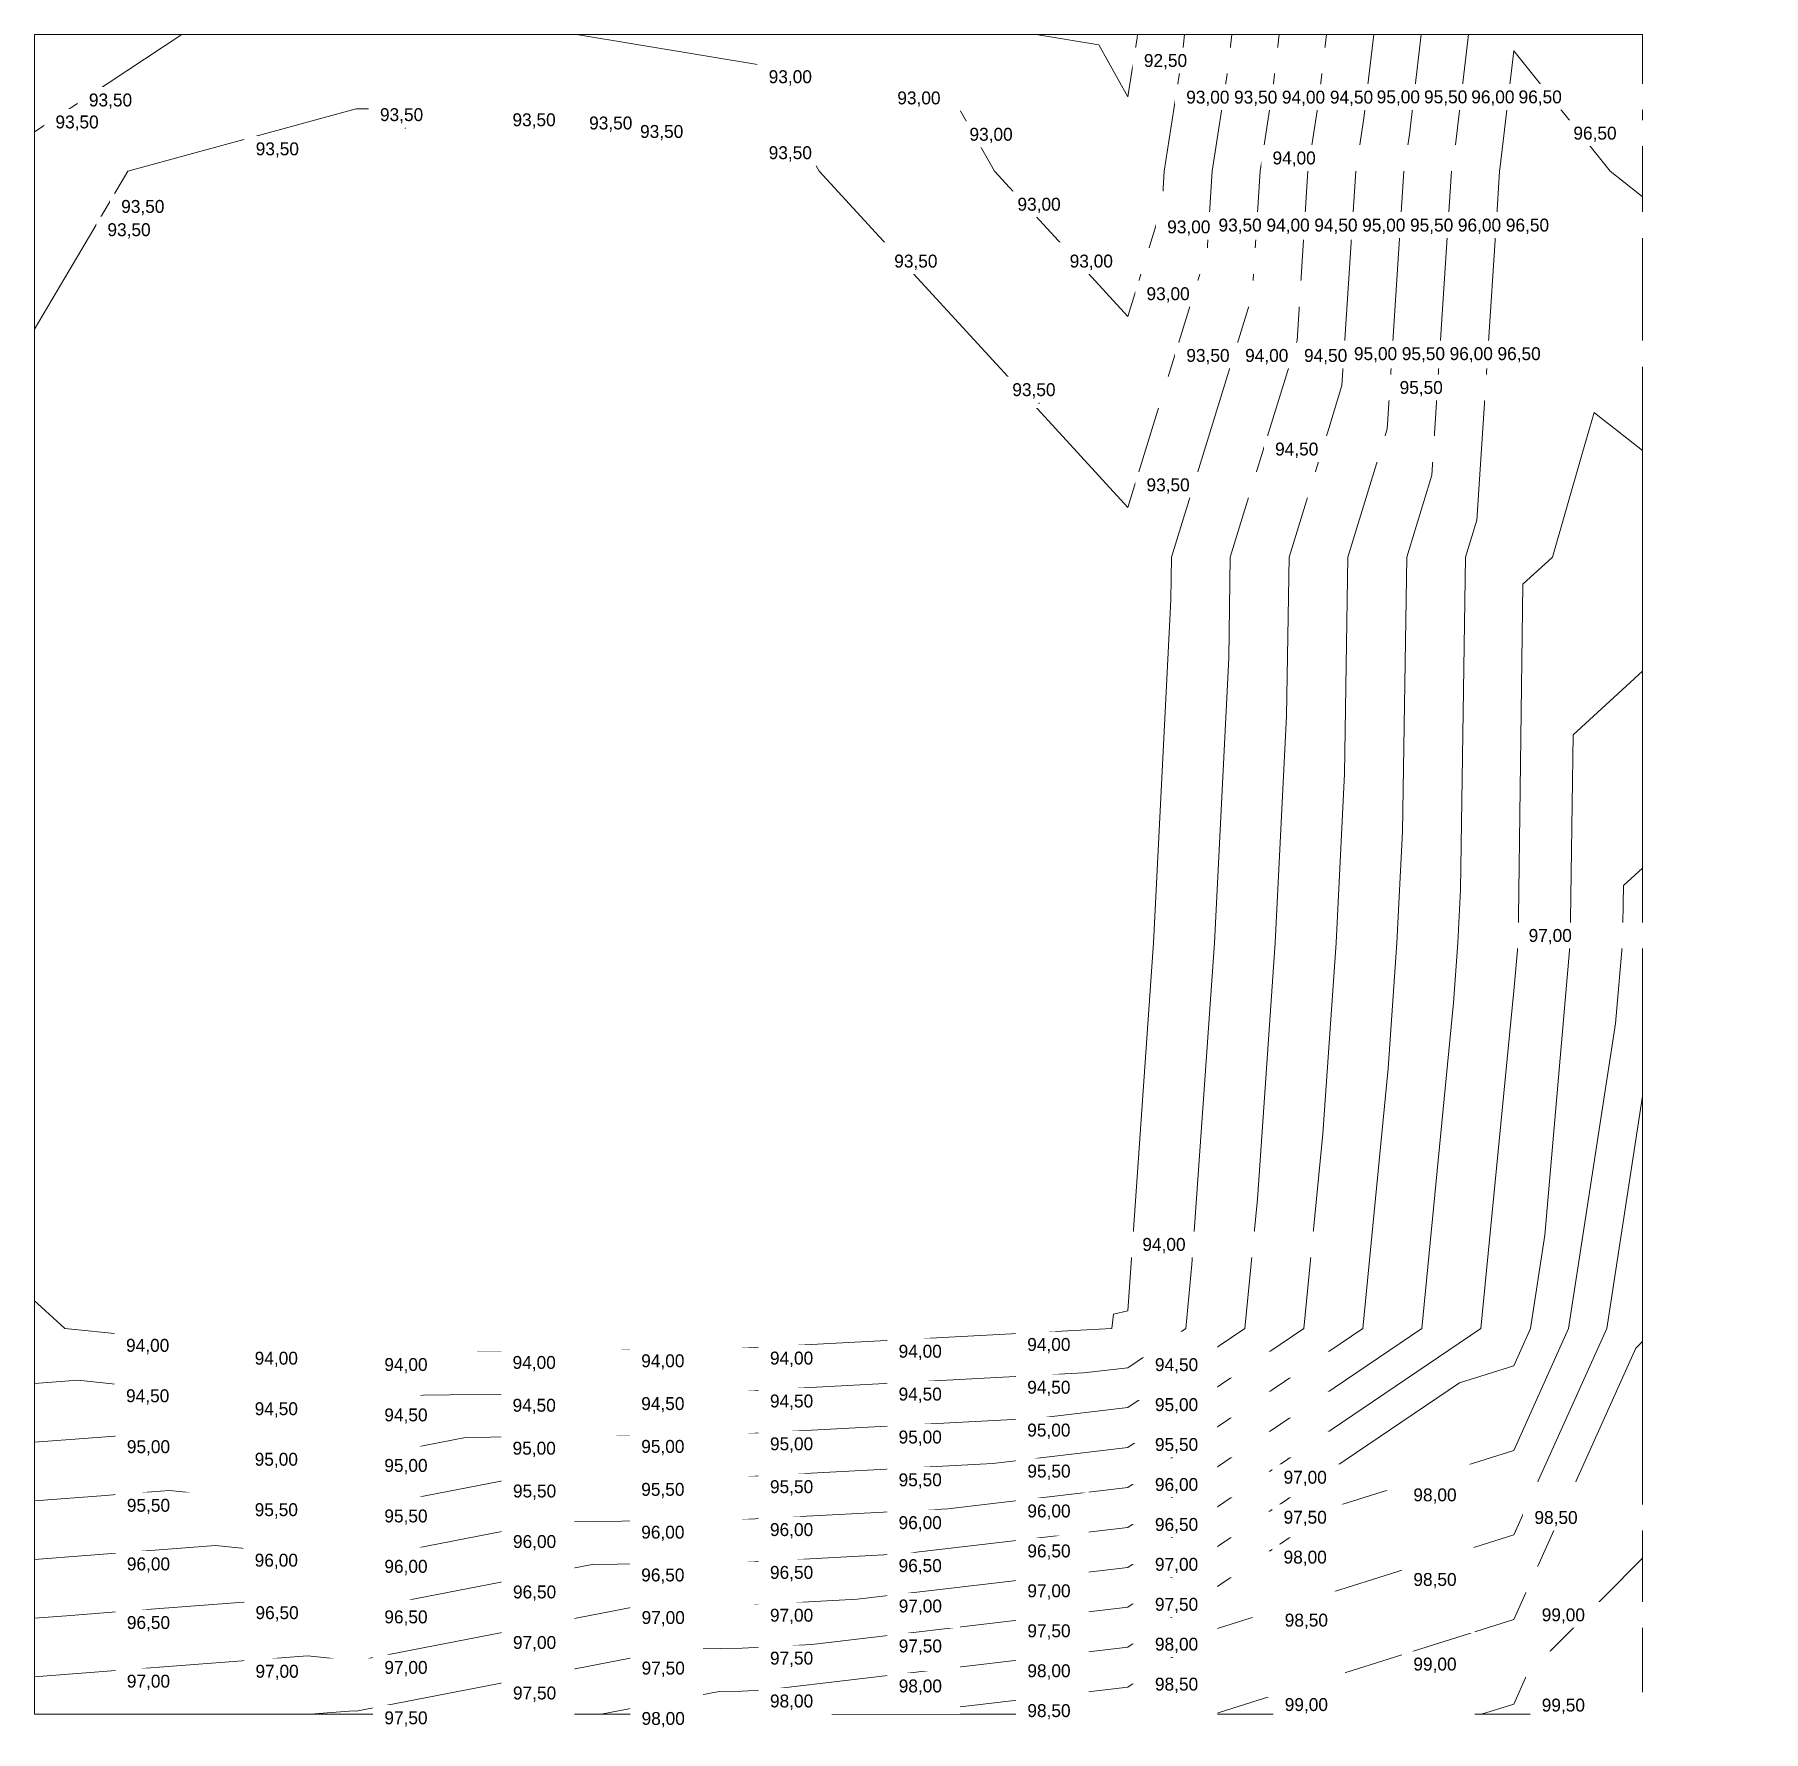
# Model space of a CAD drawing. Header units: millimetres. Extents: x 3006 to 6000, y 1661 to 3774.
# Drawn here: x 3005.8 to 3140.2, y 1831.4 to 1963.4 of the extents above; entities that cross this region are included whole.
import ezdxf

# ---------------------------------------------------------------- set-up
doc = ezdxf.new("R2010")
doc.units = ezdxf.units.MM
doc.header["$LTSCALE"] = 10
doc.layers.add('.10 ultra fina', color=240, linetype='Continuous', lineweight=5)
doc.layers.add('Escrita', color=34, linetype='Continuous')
doc.styles.add('Texto Wilian', font='himalaya.ttf')

# ---------------------------------------------------------------- blocks, each defined once
blk = doc.blocks.new('ewewewew')
at = {"layer": '.10 ultra fina'}
for p, q in [((3809.02, 1482.69), (3797.56, 1475.13)), ((3822.56, 1482.69), (3797.56, 1482.69)), ((3797.56, 1482.69), (3797.56, 1472.05)), ((3882.56, 1482.69), (3822.56, 1482.69)), ((3868.92, 1477.85), (3839.7, 1482.69)), ((3880.29, 1481.88), (3875.42, 1482.69)), ((3912.56, 1482.69), (3882.56, 1482.69)), ((3922.56, 1482.69), (3912.56, 1482.69)), ((3922.56, 1472.05), (3922.56, 1482.69)), ((3822.56, 1476.92), (3804.82, 1472.05)), ((3838.81, 1476.92), (3822.56, 1476.92)), ((3857.56, 1473.82), (3838.81, 1476.92)), ((3797.56, 1472.05), (3797.56, 1442.05)), ((3922.56, 1472.05), (3922.56, 1452.05)), ((3918.81, 1453.3), (3918.45, 1452.05)), ((3920.39, 1452.05), (3922.56, 1450.33)), ((3922.56, 1442.05), (3922.56, 1452.05)), ((3797.56, 1442.05), (3797.56, 1412.05)), ((3922.56, 1412.05), (3922.56, 1442.05)), ((3922.56, 1433.17), (3917.17, 1428.22)), ((3922.56, 1417.86), (3921.08, 1416.5)), ((3797.56, 1412.05), (3797.56, 1382.05)), ((3922.56, 1382.05), (3922.56, 1412.05)), ((3797.56, 1382.05), (3797.56, 1352.05)), ((3922.56, 1352.05), (3922.56, 1382.05)), ((3922.56, 1381.03), (3922.05, 1380.52)), ((3800.92, 1378.02), (3797.56, 1377.76)), ((3804.56, 1377.65), (3800.92, 1378.02)), ((3804.49, 1373.73), (3797.56, 1373.2)), ((3808.06, 1369.45), (3804.56, 1369.18)), ((3811.63, 1365.16), (3804.56, 1364.62)), ((3922.56, 1364.18), (3913.58, 1355.1)), ((3815.2, 1360.87), (3804.56, 1360.06)), ((3818.77, 1356.59), (3804.56, 1355.5)), ((3850.78, 1353.82), (3841.61, 1352.05)), ((3822.35, 1352.3), (3818.99, 1352.05)), ((3797.56, 1352.05), (3804.56, 1352.05)), ((3804.56, 1352.05), (3822.56, 1352.05)), ((3822.56, 1352.05), (3852.56, 1352.05)), ((3852.56, 1352.05), (3882.56, 1352.05)), ((3882.56, 1352.05), (3912.56, 1352.05)), ((3922.56, 1352.05), (3912.56, 1352.05))]:
    blk.add_line(p, q, dxfattribs=at)
at = {"layer": '.10 ultra fina', "flags": 128}
for points in [[(3883.3, 1482.69), (3883.27, 1482.43), (3882.56, 1477.85), (3880.29, 1481.88)], [(3886.97, 1482.69), (3886.8, 1481.18), (3885.39, 1472.05)], [(3890.65, 1482.69), (3890.32, 1479.93), (3889.11, 1472.05)], [(3894.32, 1482.69), (3893.85, 1478.68), (3892.83, 1472.05)], [(3898, 1482.69), (3897.38, 1477.43), (3896.56, 1472.05)], [(3901.68, 1482.69), (3900.91, 1476.18), (3900.28, 1472.05)], [(3905.35, 1482.69), (3904.44, 1474.92), (3904, 1472.05)], [(3909.03, 1482.69), (3907.97, 1473.67), (3907.72, 1472.05)], [(3912.56, 1481.43), (3911.5, 1472.42), (3911.44, 1472.05)], [(3922.56, 1470.07), (3922.27, 1470.3), (3920.06, 1472.05), (3912.56, 1481.43)], [(3885.39, 1472.05), (3885.22, 1469.39), (3882.56, 1460.76), (3878.91, 1464.74), (3872.2, 1472.05), (3868.92, 1477.85)], [(3876.92, 1452.05), (3874.1, 1455.12), (3858.56, 1472.05), (3857.56, 1473.82)], [(3804.82, 1472.05), (3800.56, 1464.85), (3800.26, 1464.34), (3797.56, 1459.77)], [(3889.11, 1472.05), (3888.71, 1465.89), (3884.45, 1452.05)], [(3892.83, 1472.05), (3892.21, 1462.39), (3889.02, 1452.05)], [(3896.56, 1472.05), (3895.71, 1458.9), (3893.6, 1452.05)], [(3900.28, 1472.05), (3899.2, 1455.4), (3898.17, 1452.05)], [(3904, 1472.05), (3902.73, 1452.39), (3902.71, 1452.05)], [(3907.72, 1472.05), (3907, 1460.93), (3906.43, 1452.05)], [(3911.44, 1472.05), (3911.28, 1469.48), (3910.15, 1452.05)], [(3920.39, 1452.05), (3919.36, 1452.86), (3918.81, 1453.3)], [(3884.45, 1452.05), (3882.56, 1445.91), (3876.92, 1452.05)], [(3889.02, 1452.05), (3886.56, 1444.05), (3885.94, 1442.05)], [(3893.6, 1452.05), (3891.97, 1446.75), (3890.52, 1442.05)], [(3898.17, 1452.05), (3897.37, 1449.45), (3895.09, 1442.05)], [(3902.71, 1452.05), (3902.7, 1451.91), (3899.66, 1442.05)], [(3906.43, 1452.05), (3906.2, 1448.41), (3904.24, 1442.05)], [(3910.15, 1452.05), (3909.69, 1444.91), (3908.81, 1442.05)], [(3918.45, 1452.05), (3917.85, 1449.99), (3915.56, 1442.05), (3913.26, 1439.94)], [(3890.52, 1442.05), (3890.4, 1434.21), (3889.28, 1412.05), (3887.54, 1387.03), (3887.06, 1382.05), (3882.56, 1379), (3879.11, 1378.59), (3852.56, 1377.18), (3827.76, 1376.85)], [(3895.09, 1442.05), (3894.9, 1429.7), (3894.01, 1412.05), (3892.63, 1392.11), (3891.64, 1382.05), (3882.56, 1375.9), (3875.59, 1375.07), (3852.56, 1373.85), (3831.05, 1373.56)], [(3899.66, 1442.05), (3899.41, 1425.2), (3898.74, 1412.05), (3897.71, 1397.2), (3896.23, 1382.05), (3882.56, 1372.79), (3872.07, 1371.55), (3852.56, 1370.51), (3834.34, 1370.27)], [(3904.24, 1442.05), (3903.91, 1420.69), (3903.47, 1412.05), (3902.8, 1402.28), (3900.82, 1382.05), (3882.56, 1369.68), (3868.55, 1368.03), (3852.56, 1367.18), (3837.63, 1366.98)], [(3908.81, 1442.05), (3908.42, 1416.19), (3908.21, 1412.05), (3907.88, 1407.37), (3905.4, 1382.05), (3882.56, 1366.58), (3865.02, 1364.51), (3852.56, 1363.85), (3840.92, 1363.69)], [(3885.94, 1442.05), (3885.89, 1438.71), (3884.55, 1412.05), (3882.56, 1383.41), (3881.45, 1383.16)], [(3913.26, 1439.94), (3912.89, 1412.05), (3912.56, 1408.3), (3909.99, 1382.05), (3882.56, 1363.47), (3861.5, 1360.99), (3852.56, 1360.51), (3844.2, 1360.4)], [(3917.17, 1428.22), (3916.95, 1412.05), (3914.98, 1389.3), (3913.86, 1382.05), (3912.56, 1379.15), (3908.33, 1377.81)], [(3921.08, 1416.5), (3921.02, 1412.05), (3920.47, 1405.78), (3916.82, 1382.05), (3912.56, 1372.57), (3898.71, 1368.2)], [(3922.56, 1400.12), (3919.78, 1382.05), (3912.56, 1365.99), (3889.1, 1358.58)], [(3804.56, 1381.58), (3799.9, 1382.05), (3798.1, 1383.7), (3797.56, 1384.19)], [(3881.45, 1383.16), (3881.31, 1382.05), (3852.56, 1380.51), (3824.47, 1380.14)], [(3824.47, 1380.14), (3822.56, 1379.77), (3818.54, 1380.17), (3804.56, 1381.58)], [(3922.05, 1380.52), (3912.56, 1359.41), (3889.23, 1352.05)], [(3908.33, 1377.81), (3882.56, 1360.37), (3857.98, 1357.47), (3852.56, 1357.18), (3847.49, 1357.11)], [(3827.76, 1376.85), (3822.56, 1375.84), (3811.62, 1376.94), (3804.56, 1377.65)], [(3831.05, 1373.56), (3822.56, 1371.91), (3804.7, 1373.71), (3804.56, 1373.72)], [(3834.34, 1370.27), (3822.56, 1367.99), (3808.06, 1369.45)], [(3804.56, 1369.18), (3803.08, 1369.06), (3797.56, 1368.64)], [(3837.63, 1366.98), (3822.56, 1364.06), (3811.63, 1365.16)], [(3898.71, 1368.2), (3882.56, 1357.26), (3854.46, 1353.95), (3852.56, 1353.85), (3850.78, 1353.82)], [(3804.56, 1364.62), (3801.56, 1364.39), (3797.56, 1364.08)], [(3840.92, 1363.69), (3822.56, 1360.13), (3815.2, 1360.87)], [(3844.2, 1360.4), (3822.56, 1356.21), (3818.77, 1356.59)], [(3804.56, 1360.06), (3800.05, 1359.71), (3797.56, 1359.52)], [(3889.1, 1358.58), (3882.56, 1354.16), (3864.67, 1352.05)], [(3847.49, 1357.11), (3822.56, 1352.28), (3822.35, 1352.3)], [(3804.56, 1355.5), (3798.53, 1355.04), (3797.56, 1354.96)], [(3913.58, 1355.1), (3912.56, 1352.83), (3910.06, 1352.05)]]:
    blk.add_lwpolyline(points, dxfattribs=at)
at = {"layer": 'Escrita'}
blk.add_line((3804.56, 1373.72), (3804.49, 1373.73), dxfattribs=at)
at = {"layer": 'Escrita', "char_height": 1.004, "width": 14.6415, "attachment_point": 1, "style": 'Texto Wilian', "bg_fill": 2}
for s, insert in [(' 92,50 ', (3883.43, 1481.17)), (' 93,00 ', (3854.26, 1479.91)), (' 93,50 ', (3801.41, 1478.1)), (' 93,00 ', (3886.72, 1478.32)), (' 96,50 ', (3916.82, 1475.52)), (' 93,50 ', (3814.38, 1474.3)), (' 94,00 ', (3893.43, 1473.59)), (' 93,00 ', (3873.6, 1469.99)), (' 93,50 ', (3803.92, 1469.82)), (' 93,50 ', (3863.6, 1466.03)), (' 93,00 ', (3883.63, 1463.03)), (' 93,50 ', (3886.73, 1458.23)), (' 93,50 ', (3873.6, 1455.14)), (' 95,50 ', (3903.31, 1455.74)), (' 94,50 ', (3893.63, 1450.95)), (' 93,50 ', (3883.63, 1448.17)), (' 97,00 ', (3913.34, 1413.12)), (' 94,00 ', (3883.31, 1389.09)), (' 94,00 ', (3804.3, 1381.24)), (' 94,50 ', (3804.3, 1377.32)), (' 95,00 ', (3804.36, 1373.36)), (' 95,50 ', (3804.36, 1368.8)), (' 96,00 ', (3804.36, 1364.24)), (' 99,00 ', (3914.36, 1360.28)), (' 96,50 ', (3804.36, 1359.68)), (' 99,00 ', (3904.38, 1356.45)), (' 97,00 ', (3804.36, 1355.12)), (' 99,50 ', (3914.36, 1353.26)), (' 97,50 ', (3824.38, 1352.27))]:
    blk.add_mtext(s, dxfattribs=dict(at, insert=insert))
for s, insert in [(' 93,00 ', (3864.26, 1478.26)), (' 93,50 ', (3890.44, 1478.32)), (' 93,50 ', (3798.81, 1476.39)), (' 93,50 ', (3824.34, 1476.56)), (' 93,50 ', (3802.85, 1468.01)), (' 93,00 ', (3885.24, 1468.23)), (' 94,00 ', (3891.3, 1458.23)), (' 93,50 ', (3873.2, 1455.57)), (' 94,00 ', (3814.3, 1380.24)), (' 94,50 ', (3814.3, 1376.31)), (' 95,00 ', (3814.3, 1372.38)), (' 95,50 ', (3814.3, 1368.46)), (' 96,00 ', (3814.3, 1364.53)), (' 96,50 ', (3814.36, 1360.45)), (' 97,00 ', (3814.36, 1355.89))]:
    blk.add_mtext(s, dxfattribs=dict(at, insert=insert))
for s, insert in [(' 94,00 ', (3894.16, 1478.32)), (' 93,50 ', (3834.34, 1476.56)), (' 93,50 ', (3889.23, 1468.37)), (' 93,00 ', (3877.66, 1465.57)), (' 94,50 ', (3895.88, 1458.23)), (' 94,00 ', (3824.38, 1379.75)), (' 94,50 ', (3824.38, 1375.83)), (' 95,00 ', (3824.38, 1371.9)), (' 95,50 ', (3824.38, 1367.97)), (' 96,00 ', (3824.38, 1364.05)), (' 96,50 ', (3824.38, 1360.12)), (' 97,00 ', (3824.38, 1356.19))]:
    blk.add_mtext(s, dxfattribs=dict(at, insert=insert))
for s, insert in [(' 94,50 ', (3897.89, 1478.32)), (' 93,50 ', (3844.26, 1475.65)), (' 94,00 ', (3892.96, 1468.37)), (' 93,50 ', (3864.02, 1465.57)), (' 95,00 ', (3899.76, 1458.37)), (' 94,00 ', (3834.35, 1379.91)), (' 94,50 ', (3834.35, 1376.58)), (' 95,00 ', (3834.35, 1373.24)), (' 95,50 ', (3834.38, 1369.91)), (' 96,00 ', (3834.38, 1365.98)), (' 96,50 ', (3834.38, 1362.06)), (' 97,00 ', (3834.38, 1358.13)), (' 97,50 ', (3834.38, 1354.2))]:
    blk.add_mtext(s, dxfattribs=dict(at, insert=insert))
for s, insert in [(' 95,00 ', (3901.53, 1478.34)), (' 93,50 ', (3854.26, 1474)), (' 94,50 ', (3896.68, 1468.37)), (' 95,50 ', (3903.48, 1458.37)), (' 94,00 ', (3844.35, 1380.04)), (' 94,50 ', (3844.35, 1376.71)), (' 95,00 ', (3844.35, 1373.38)), (' 95,50 ', (3844.35, 1370.04)), (' 96,00 ', (3844.35, 1366.71)), (' 96,50 ', (3844.35, 1363.38)), (' 97,00 ', (3844.38, 1360.07)), (' 97,50 ', (3844.38, 1356.14)), (' 98,00 ', (3844.38, 1352.22))]:
    blk.add_mtext(s, dxfattribs=dict(at, insert=insert))
for s, insert in [(' 95,50 ', (3905.21, 1478.34)), (' 93,50 ', (3840.3, 1476.31)), (' 93,00 ', (3869.87, 1475.43)), (' 95,00 ', (3900.4, 1468.37)), (' 96,00 ', (3907.2, 1458.37)), (' 94,00 ', (3854.36, 1380.25)), (' 94,50 ', (3854.36, 1376.91)), (' 95,00 ', (3854.36, 1373.58)), (' 95,50 ', (3854.36, 1370.25)), (' 96,00 ', (3854.36, 1366.91)), (' 96,50 ', (3854.36, 1363.58)), (' 97,00 ', (3854.36, 1360.25)), (' 97,50 ', (3854.36, 1356.91)), (' 98,00 ', (3854.36, 1353.58))]:
    blk.add_mtext(s, dxfattribs=dict(at, insert=insert))
for s, insert in [(' 96,00 ', (3908.88, 1478.34)), (' 93,50 ', (3824.04, 1476.96)), (' 95,50 ', (3904.12, 1468.37)), (' 96,50 ', (3910.92, 1458.37)), (' 94,00 ', (3864.36, 1380.78)), (' 94,50 ', (3864.36, 1377.45)), (' 95,00 ', (3864.36, 1374.11)), (' 95,50 ', (3864.36, 1370.78)), (' 96,00 ', (3864.36, 1367.45)), (' 96,50 ', (3864.36, 1364.11)), (' 97,00 ', (3864.37, 1360.97)), (' 97,50 ', (3864.37, 1357.86)), (' 98,00 ', (3864.37, 1354.75))]:
    blk.add_mtext(s, dxfattribs=dict(at, insert=insert))
for s, insert in [(' 96,50 ', (3912.56, 1478.34)), (' 96,00 ', (3907.84, 1468.37)), (' 94,00 ', (3874.36, 1381.31)), (' 94,50 ', (3874.36, 1377.98)), (' 95,00 ', (3874.36, 1374.65)), (' 95,50 ', (3874.37, 1371.46)), (' 96,00 ', (3874.37, 1368.36)), (' 96,50 ', (3874.37, 1365.25)), (' 97,00 ', (3874.37, 1362.15)), (' 97,50 ', (3874.37, 1359.04)), (' 98,00 ', (3874.37, 1355.93)), (' 98,50 ', (3874.37, 1352.83))]:
    blk.add_mtext(s, dxfattribs=dict(at, insert=insert))
for s, insert in [(' 96,50 ', (3911.57, 1468.37)), (' 94,50 ', (3884.29, 1379.74)), (' 95,00 ', (3884.29, 1376.63)), (' 95,50 ', (3884.29, 1373.53)), (' 96,00 ', (3884.29, 1370.42)), (' 96,50 ', (3884.29, 1367.31)), (' 97,00 ', (3884.29, 1364.21)), (' 97,50 ', (3884.29, 1361.1)), (' 98,00 ', (3884.29, 1358)), (' 98,50 ', (3884.29, 1354.89))]:
    blk.add_mtext(s, dxfattribs=dict(at, insert=insert))
for s, insert in [(' 97,00 ', (3894.29, 1370.98)), (' 97,50 ', (3894.29, 1367.87)), (' 98,00 ', (3894.29, 1364.77)), (' 98,50 ', (3894.38, 1359.87)), (' 99,00 ', (3894.38, 1353.3))]:
    blk.add_mtext(s, dxfattribs=dict(at, insert=insert))
for s, insert in [(' 98,00 ', (3904.38, 1369.61)), (' 98,50 ', (3904.38, 1363.03))]:
    blk.add_mtext(s, dxfattribs=dict(at, insert=insert))
at = {"layer": 'Escrita', "insert": (3913.79, 1367.85), "char_height": 1.004, "width": 14.6415, "attachment_point": 1, "style": 'Texto Wilian', "bg_fill": 2}
blk.add_mtext(' 98,50 ', dxfattribs=at)

msp = doc.modelspace()

# ---------------------------------------------------------------- block references
msp.add_blockref('ewewewew', (-791.801, 480.704))

doc.saveas('drawing.dxf')
